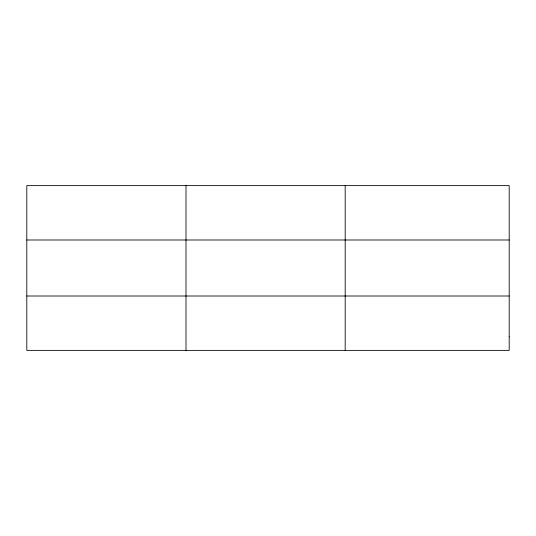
<?xml version="1.0" encoding="UTF-8"?>
<svg xmlns="http://www.w3.org/2000/svg" width="536" height="536" viewBox="0 0 536 536"><rect width="100%" height="100%" fill="white"/><g stroke="black" fill="none" stroke-linecap="round" stroke-linejoin="round"><path stroke-width="0.8" d="M185.992 350.377L185.992 185.624M345.184 350.377L345.184 185.624M26.8 239.994L509.2 239.994M26.8 296.006L509.2 296.006M509.2 336.782L509.2 350.377L26.8 350.377L26.8 185.624L509.2 185.624L509.2 336.782"/></g></svg>
